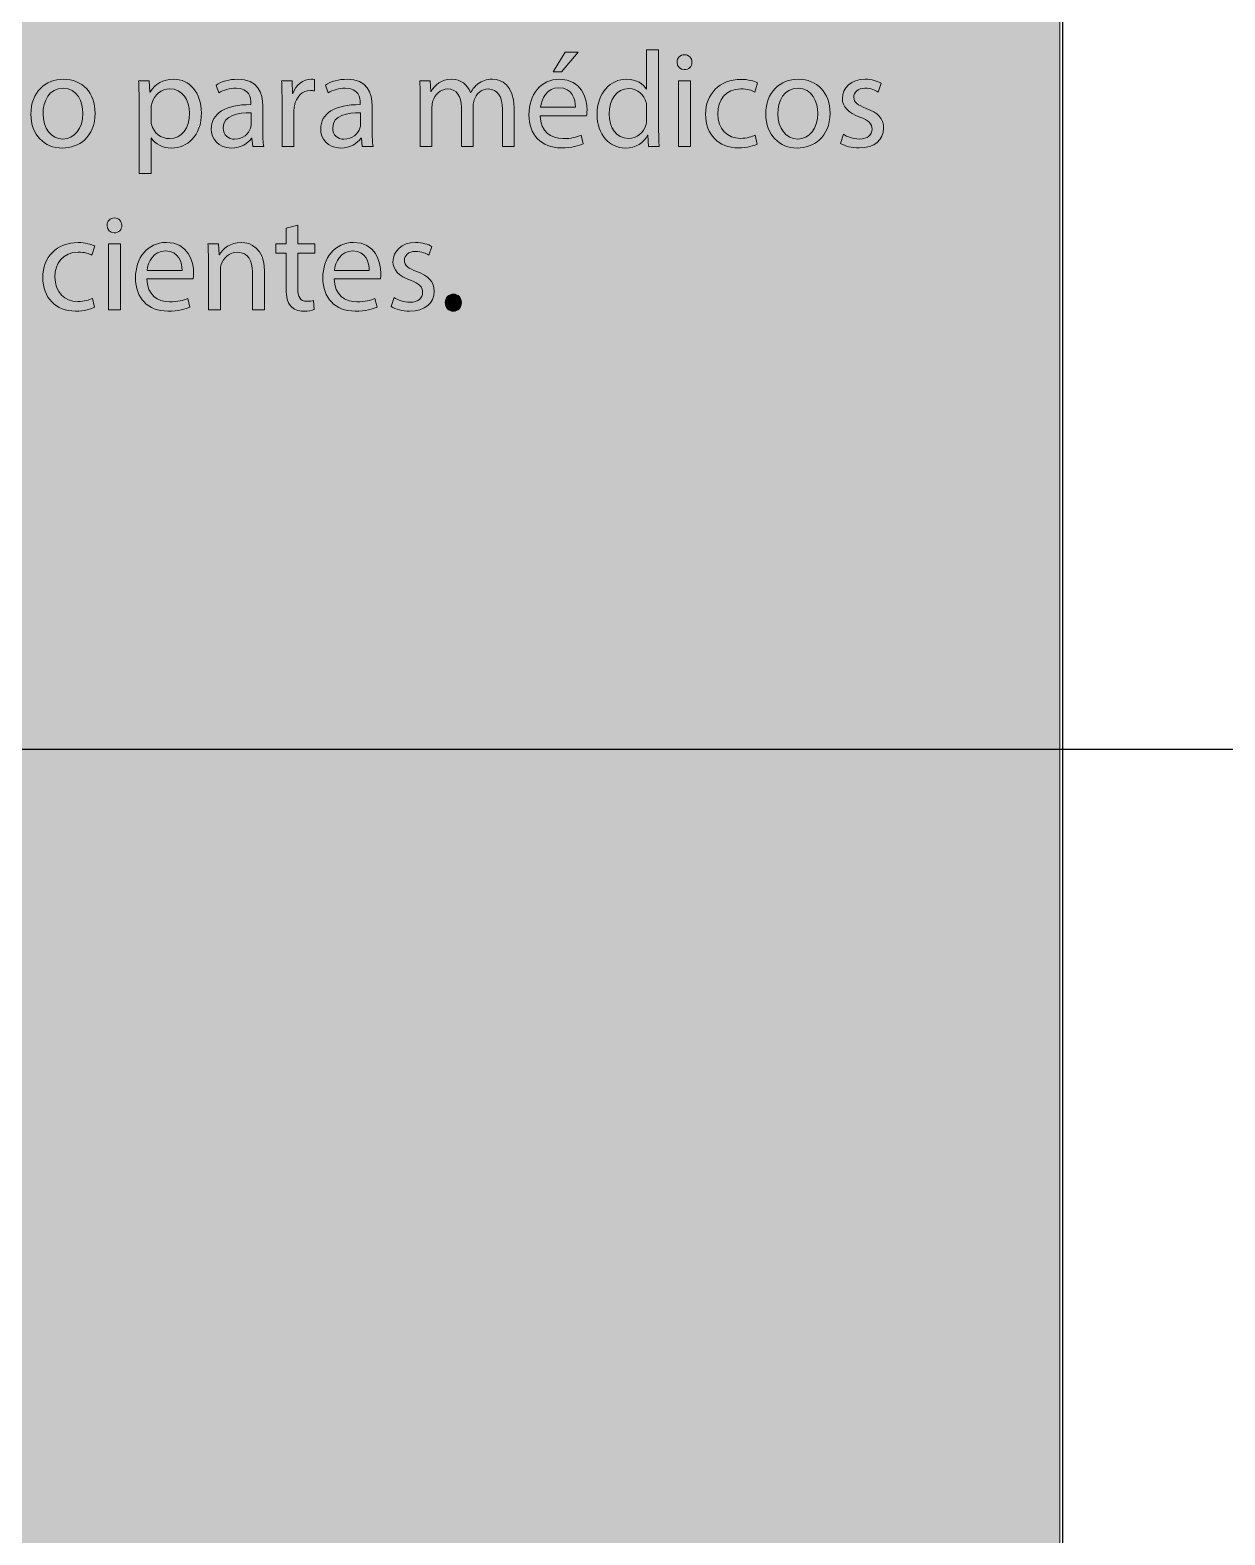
# Model space of a CAD drawing. Header units: inches. Extents: x -507 to 1392, y -754 to 68.
# Drawn here: x 490.2 to 595.6, y -333.9 to -201.2 of the extents above; entities that cross this region are included whole.
import ezdxf

# ---------------------------------------------------------------- set-up
doc = ezdxf.new("R2010")
doc.units = ezdxf.units.IN
doc.header["$MEASUREMENT"] = 0
doc.layers.add('back', color=7, linetype='Continuous')
doc.layers.add('Front', color=7, linetype='Continuous')
picture_1 = doc.add_image_def('image1.png', size_in_pixel=(3301, 2181))
picture_2 = doc.add_image_def('image69.png', size_in_pixel=(1129, 842))

# ---------------------------------------------------------------- blocks, each defined once
blk = doc.blocks.new('block 3')
at = {"layer": 'Front', "true_color": 0x326699}
h = blk.add_hatch(color=165, dxfattribs=at)
h.dxf.hatch_style = 2
h.paths.add_polyline_path([(-211, -462.1), (-211, 61.25), (581, 61.25), (581, -462.1)])
at = {"layer": 'Front', "lineweight": 0}
blk.add_lwpolyline([(-211, -462.1), (-211, 61.25), (581, 61.25), (581, -462.1), (-211, -462.1)], dxfattribs=at)
at = {"layer": 'Front'}
image = blk.add_image(picture_1, insert=(-211, -462.19), size_in_units=(792.24, 523.44), dxfattribs=at)
blk = doc.blocks.new('block 47')
at = {"layer": 'Front', "true_color": 0x231f20}
h = blk.add_hatch(color=250, dxfattribs=at)
h.dxf.hatch_style = 2
edge = h.paths.add_edge_path()
edge.add_spline(control_points=[(545.61, -202.93), (545.61, -202.93), (545.61, -209.95), (545.61, -209.95), (545.61, -210.46), (545.62, -211.05), (545.66, -211.45), (545.66, -211.45), (544.71, -211.45), (544.71, -211.45), (544.71, -211.45), (544.66, -210.44), (544.66, -210.44), (544.66, -210.44), (544.64, -210.44), (544.64, -210.44), (544.31, -211.09), (543.61, -211.58), (542.66, -211.58), (541.26, -211.58), (540.18, -210.39), (540.18, -208.63), (540.16, -206.7), (541.36, -205.51), (542.78, -205.51), (543.67, -205.51), (544.27, -205.93), (544.53, -206.4), (544.53, -206.4), (544.55, -206.4), (544.55, -206.4), (544.55, -206.4), (544.55, -202.93), (544.55, -202.93), (544.55, -202.93), (545.61, -202.93), (545.61, -202.93)], knot_values=[0, 0, 0, 0, 1, 1, 1, 2, 2, 2, 3, 3, 3, 4, 4, 4, 5, 5, 5, 6, 6, 6, 7, 7, 7, 8, 8, 8, 9, 9, 9, 10, 10, 10, 11, 11, 11, 12, 12, 12, 12], degree=3, periodic=1)
edge = h.paths.add_edge_path()
edge.add_spline(control_points=[(544.55, -208), (544.55, -207.87), (544.54, -207.69), (544.51, -207.56), (544.35, -206.89), (543.77, -206.34), (542.98, -206.34), (541.89, -206.34), (541.24, -207.3), (541.24, -208.58), (541.24, -209.75), (541.82, -210.73), (542.96, -210.73), (543.67, -210.73), (544.31, -210.26), (544.51, -209.47), (544.54, -209.32), (544.55, -209.18), (544.55, -209.01), (544.55, -209.01), (544.55, -208), (544.55, -208)], knot_values=[0, 0, 0, 0, 1, 1, 1, 2, 2, 2, 3, 3, 3, 4, 4, 4, 5, 5, 5, 6, 6, 6, 7, 7, 7, 7], degree=3, periodic=1)
h = blk.add_hatch(color=250, dxfattribs=at)
h.dxf.hatch_style = 2
edge = h.paths.add_edge_path()
edge.add_spline(control_points=[(535.17, -208.73), (535.2, -210.16), (536.11, -210.75), (537.16, -210.75), (537.92, -210.75), (538.37, -210.62), (538.77, -210.45), (538.77, -210.45), (538.95, -211.21), (538.95, -211.21), (538.58, -211.37), (537.94, -211.57), (537.02, -211.57), (535.23, -211.57), (534.16, -210.39), (534.16, -208.64), (534.16, -206.89), (535.2, -205.51), (536.89, -205.51), (538.78, -205.51), (539.29, -207.18), (539.29, -208.24), (539.29, -208.46), (539.26, -208.63), (539.25, -208.73), (539.25, -208.73), (535.17, -208.73), (535.17, -208.73)], knot_values=[0, 0, 0, 0, 1, 1, 1, 2, 2, 2, 3, 3, 3, 4, 4, 4, 5, 5, 5, 6, 6, 6, 7, 7, 7, 8, 8, 8, 9, 9, 9, 9], degree=3, periodic=1)
edge = h.paths.add_edge_path()
edge.add_spline(control_points=[(538.27, -207.98), (538.28, -207.31), (537.99, -206.26), (536.8, -206.26), (535.74, -206.26), (535.27, -207.25), (535.18, -207.98), (535.18, -207.98), (538.27, -207.98), (538.27, -207.98)], knot_values=[0, 0, 0, 0, 1, 1, 1, 2, 2, 2, 3, 3, 3, 3], degree=3, periodic=1)
h.paths.add_polyline_path([(538.52, -203.13), (537.05, -204.85), (536.3, -204.85), (537.35, -203.13)])
h = blk.add_hatch(color=250, dxfattribs=at)
h.dxf.hatch_style = 2
edge = h.paths.add_edge_path()
edge.add_spline(control_points=[(548.54, -204.01), (548.55, -204.37), (548.29, -204.66), (547.87, -204.66), (547.5, -204.66), (547.23, -204.37), (547.23, -204.01), (547.23, -203.64), (547.51, -203.35), (547.89, -203.35), (548.29, -203.35), (548.54, -203.64), (548.54, -204.01)], knot_values=[0, 0, 0, 0, 1, 1, 1, 2, 2, 2, 3, 3, 3, 4, 4, 4, 4], degree=3, periodic=1)
h.paths.add_polyline_path([(547.36, -211.45), (547.36, -205.64), (548.42, -205.64), (548.42, -211.45)])
h = blk.add_hatch(color=250, dxfattribs=at)
h.dxf.hatch_style = 2
edge = h.paths.add_edge_path()
edge.add_spline(control_points=[(495.89, -208.5), (495.89, -210.64), (494.41, -211.58), (493, -211.58), (491.43, -211.58), (490.22, -210.43), (490.22, -208.59), (490.22, -206.65), (491.49, -205.51), (493.1, -205.51), (494.77, -205.51), (495.89, -206.72), (495.89, -208.5)], knot_values=[0, 0, 0, 0, 1, 1, 1, 2, 2, 2, 3, 3, 3, 4, 4, 4, 4], degree=3, periodic=1)
edge = h.paths.add_edge_path()
edge.add_spline(control_points=[(491.29, -208.55), (491.29, -209.83), (492.02, -210.79), (493.05, -210.79), (494.06, -210.79), (494.81, -209.84), (494.81, -208.53), (494.81, -207.55), (494.32, -206.3), (493.07, -206.3), (491.83, -206.3), (491.29, -207.45), (491.29, -208.55)], knot_values=[0, 0, 0, 0, 1, 1, 1, 2, 2, 2, 3, 3, 3, 4, 4, 4, 4], degree=3, periodic=1)
h = blk.add_hatch(color=250, dxfattribs=at)
h.dxf.hatch_style = 2
edge = h.paths.add_edge_path()
edge.add_spline(control_points=[(499.77, -207.54), (499.77, -206.79), (499.75, -206.19), (499.72, -205.64), (499.72, -205.64), (500.67, -205.64), (500.67, -205.64), (500.67, -205.64), (500.72, -206.64), (500.72, -206.64), (500.72, -206.64), (500.74, -206.64), (500.74, -206.64), (501.18, -205.93), (501.86, -205.51), (502.81, -205.51), (504.21, -205.51), (505.27, -206.7), (505.27, -208.46), (505.27, -210.55), (503.99, -211.58), (502.63, -211.58), (501.86, -211.58), (501.19, -211.24), (500.84, -210.67), (500.84, -210.67), (500.82, -210.67), (500.82, -210.67), (500.82, -210.67), (500.82, -213.82), (500.82, -213.82), (500.82, -213.82), (499.77, -213.82), (499.77, -213.82), (499.77, -213.82), (499.77, -207.54), (499.77, -207.54)], knot_values=[0, 0, 0, 0, 1, 1, 1, 2, 2, 2, 3, 3, 3, 4, 4, 4, 5, 5, 5, 6, 6, 6, 7, 7, 7, 8, 8, 8, 9, 9, 9, 10, 10, 10, 11, 11, 11, 12, 12, 12, 12], degree=3, periodic=1)
edge = h.paths.add_edge_path()
edge.add_spline(control_points=[(500.82, -209.08), (500.82, -209.24), (500.84, -209.38), (500.86, -209.51), (501.06, -210.25), (501.69, -210.75), (502.45, -210.75), (503.56, -210.75), (504.21, -209.84), (504.21, -208.51), (504.21, -207.34), (503.6, -206.35), (502.48, -206.35), (501.76, -206.35), (501.09, -206.86), (500.89, -207.66), (500.85, -207.79), (500.82, -207.94), (500.82, -208.09), (500.82, -208.09), (500.82, -209.08), (500.82, -209.08)], knot_values=[0, 0, 0, 0, 1, 1, 1, 2, 2, 2, 3, 3, 3, 4, 4, 4, 5, 5, 5, 6, 6, 6, 7, 7, 7, 7], degree=3, periodic=1)
h = blk.add_hatch(color=250, dxfattribs=at)
h.dxf.hatch_style = 2
edge = h.paths.add_edge_path()
edge.add_spline(control_points=[(509.81, -211.45), (509.81, -211.45), (509.73, -210.71), (509.73, -210.71), (509.73, -210.71), (509.69, -210.71), (509.69, -210.71), (509.37, -211.17), (508.75, -211.58), (507.92, -211.58), (506.74, -211.58), (506.14, -210.75), (506.14, -209.91), (506.14, -208.51), (507.39, -207.74), (509.63, -207.75), (509.63, -207.75), (509.63, -207.63), (509.63, -207.63), (509.63, -207.15), (509.5, -206.29), (508.32, -206.29), (507.78, -206.29), (507.21, -206.46), (506.8, -206.72), (506.8, -206.72), (506.56, -206.02), (506.56, -206.02), (507.04, -205.71), (507.74, -205.51), (508.47, -205.51), (510.25, -205.51), (510.68, -206.72), (510.68, -207.88), (510.68, -207.88), (510.68, -210.05), (510.68, -210.05), (510.68, -210.56), (510.7, -211.05), (510.77, -211.45), (510.77, -211.45), (509.81, -211.45), (509.81, -211.45)], knot_values=[0, 0, 0, 0, 1, 1, 1, 2, 2, 2, 3, 3, 3, 4, 4, 4, 5, 5, 5, 6, 6, 6, 7, 7, 7, 8, 8, 8, 9, 9, 9, 10, 10, 10, 11, 11, 11, 12, 12, 12, 13, 13, 13, 14, 14, 14, 14], degree=3, periodic=1)
edge = h.paths.add_edge_path()
edge.add_spline(control_points=[(509.66, -208.48), (508.51, -208.46), (507.2, -208.66), (507.2, -209.79), (507.2, -210.47), (507.66, -210.8), (508.2, -210.8), (508.95, -210.8), (509.43, -210.32), (509.6, -209.83), (509.63, -209.72), (509.66, -209.6), (509.66, -209.49), (509.66, -209.49), (509.66, -208.48), (509.66, -208.48)], knot_values=[0, 0, 0, 0, 1, 1, 1, 2, 2, 2, 3, 3, 3, 4, 4, 4, 5, 5, 5, 5], degree=3, periodic=1)
h = blk.add_hatch(color=250, dxfattribs=at)
h.dxf.hatch_style = 2
edge = h.paths.add_edge_path()
edge.add_spline(control_points=[(512.38, -207.45), (512.38, -206.77), (512.37, -206.18), (512.34, -205.64), (512.34, -205.64), (513.26, -205.64), (513.26, -205.64), (513.26, -205.64), (513.3, -206.78), (513.3, -206.78), (513.3, -206.78), (513.34, -206.78), (513.34, -206.78), (513.61, -206), (514.24, -205.51), (514.95, -205.51), (515.07, -205.51), (515.15, -205.52), (515.25, -205.54), (515.25, -205.54), (515.25, -206.54), (515.25, -206.54), (515.14, -206.52), (515.03, -206.5), (514.89, -206.5), (514.15, -206.5), (513.62, -207.07), (513.48, -207.86), (513.45, -208), (513.43, -208.17), (513.43, -208.35), (513.43, -208.35), (513.43, -211.45), (513.43, -211.45), (513.43, -211.45), (512.38, -211.45), (512.38, -211.45), (512.38, -211.45), (512.38, -207.45), (512.38, -207.45)], knot_values=[0, 0, 0, 0, 1, 1, 1, 2, 2, 2, 3, 3, 3, 4, 4, 4, 5, 5, 5, 6, 6, 6, 7, 7, 7, 8, 8, 8, 9, 9, 9, 10, 10, 10, 11, 11, 11, 12, 12, 12, 13, 13, 13, 13], degree=3, periodic=1)
h = blk.add_hatch(color=250, dxfattribs=at)
h.dxf.hatch_style = 2
edge = h.paths.add_edge_path()
edge.add_spline(control_points=[(519.46, -211.45), (519.46, -211.45), (519.38, -210.71), (519.38, -210.71), (519.38, -210.71), (519.34, -210.71), (519.34, -210.71), (519.02, -211.17), (518.4, -211.58), (517.57, -211.58), (516.39, -211.58), (515.79, -210.75), (515.79, -209.91), (515.79, -208.51), (517.04, -207.74), (519.28, -207.75), (519.28, -207.75), (519.28, -207.63), (519.28, -207.63), (519.28, -207.15), (519.15, -206.29), (517.96, -206.29), (517.42, -206.29), (516.86, -206.46), (516.45, -206.72), (516.45, -206.72), (516.21, -206.02), (516.21, -206.02), (516.69, -205.71), (517.39, -205.51), (518.12, -205.51), (519.89, -205.51), (520.33, -206.72), (520.33, -207.88), (520.33, -207.88), (520.33, -210.05), (520.33, -210.05), (520.33, -210.56), (520.35, -211.05), (520.42, -211.45), (520.42, -211.45), (519.46, -211.45), (519.46, -211.45)], knot_values=[0, 0, 0, 0, 1, 1, 1, 2, 2, 2, 3, 3, 3, 4, 4, 4, 5, 5, 5, 6, 6, 6, 7, 7, 7, 8, 8, 8, 9, 9, 9, 10, 10, 10, 11, 11, 11, 12, 12, 12, 13, 13, 13, 14, 14, 14, 14], degree=3, periodic=1)
edge = h.paths.add_edge_path()
edge.add_spline(control_points=[(519.31, -208.48), (518.16, -208.46), (516.85, -208.66), (516.85, -209.79), (516.85, -210.47), (517.3, -210.8), (517.84, -210.8), (518.6, -210.8), (519.08, -210.32), (519.25, -209.83), (519.28, -209.72), (519.31, -209.6), (519.31, -209.49), (519.31, -209.49), (519.31, -208.48), (519.31, -208.48)], knot_values=[0, 0, 0, 0, 1, 1, 1, 2, 2, 2, 3, 3, 3, 4, 4, 4, 5, 5, 5, 5], degree=3, periodic=1)
h = blk.add_hatch(color=250, dxfattribs=at)
h.dxf.hatch_style = 2
edge = h.paths.add_edge_path()
edge.add_spline(control_points=[(524.58, -207.21), (524.58, -206.61), (524.56, -206.12), (524.53, -205.64), (524.53, -205.64), (525.45, -205.64), (525.45, -205.64), (525.45, -205.64), (525.5, -206.58), (525.5, -206.58), (525.5, -206.58), (525.54, -206.58), (525.54, -206.58), (525.86, -206.02), (526.4, -205.51), (527.36, -205.51), (528.15, -205.51), (528.75, -205.99), (529, -206.67), (529, -206.67), (529.03, -206.67), (529.03, -206.67), (529.21, -206.35), (529.43, -206.1), (529.67, -205.92), (530.02, -205.65), (530.4, -205.51), (530.96, -205.51), (531.72, -205.51), (532.86, -206.01), (532.86, -208.03), (532.86, -208.03), (532.86, -211.45), (532.86, -211.45), (532.86, -211.45), (531.83, -211.45), (531.83, -211.45), (531.83, -211.45), (531.83, -208.16), (531.83, -208.16), (531.83, -207.04), (531.42, -206.37), (530.57, -206.37), (529.97, -206.37), (529.5, -206.82), (529.33, -207.33), (529.28, -207.48), (529.24, -207.67), (529.24, -207.86), (529.24, -207.86), (529.24, -211.45), (529.24, -211.45), (529.24, -211.45), (528.21, -211.45), (528.21, -211.45), (528.21, -211.45), (528.21, -207.97), (528.21, -207.97), (528.21, -207.04), (527.8, -206.37), (527, -206.37), (526.34, -206.37), (525.86, -206.9), (525.69, -207.43), (525.63, -207.58), (525.61, -207.76), (525.61, -207.94), (525.61, -207.94), (525.61, -211.45), (525.61, -211.45), (525.61, -211.45), (524.58, -211.45), (524.58, -211.45), (524.58, -211.45), (524.58, -207.21), (524.58, -207.21)], knot_values=[0, 0, 0, 0, 1, 1, 1, 2, 2, 2, 3, 3, 3, 4, 4, 4, 5, 5, 5, 6, 6, 6, 7, 7, 7, 8, 8, 8, 9, 9, 9, 10, 10, 10, 11, 11, 11, 12, 12, 12, 13, 13, 13, 14, 14, 14, 15, 15, 15, 16, 16, 16, 17, 17, 17, 18, 18, 18, 19, 19, 19, 20, 20, 20, 21, 21, 21, 22, 22, 22, 23, 23, 23, 24, 24, 24, 25, 25, 25, 25], degree=3, periodic=1)
h = blk.add_hatch(color=250, dxfattribs=at)
h.dxf.hatch_style = 2
edge = h.paths.add_edge_path()
edge.add_spline(control_points=[(554.31, -211.23), (554.03, -211.37), (553.42, -211.57), (552.64, -211.57), (550.89, -211.57), (549.75, -210.38), (549.75, -208.6), (549.75, -206.82), (550.98, -205.52), (552.87, -205.52), (553.49, -205.52), (554.05, -205.68), (554.33, -205.82), (554.33, -205.82), (554.09, -206.64), (554.09, -206.64), (553.84, -206.49), (553.45, -206.36), (552.87, -206.36), (551.54, -206.36), (550.82, -207.34), (550.82, -208.55), (550.82, -209.9), (551.68, -210.73), (552.83, -210.73), (553.43, -210.73), (553.83, -210.57), (554.13, -210.44), (554.13, -210.44), (554.31, -211.23), (554.31, -211.23)], knot_values=[0, 0, 0, 0, 1, 1, 1, 2, 2, 2, 3, 3, 3, 4, 4, 4, 5, 5, 5, 6, 6, 6, 7, 7, 7, 8, 8, 8, 9, 9, 9, 10, 10, 10, 10], degree=3, periodic=1)
h = blk.add_hatch(color=250, dxfattribs=at)
h.dxf.hatch_style = 2
edge = h.paths.add_edge_path()
edge.add_spline(control_points=[(560.73, -208.5), (560.73, -210.64), (559.24, -211.58), (557.84, -211.58), (556.27, -211.58), (555.06, -210.43), (555.06, -208.59), (555.06, -206.65), (556.33, -205.51), (557.93, -205.51), (559.6, -205.51), (560.73, -206.72), (560.73, -208.5)], knot_values=[0, 0, 0, 0, 1, 1, 1, 2, 2, 2, 3, 3, 3, 4, 4, 4, 4], degree=3, periodic=1)
edge = h.paths.add_edge_path()
edge.add_spline(control_points=[(556.12, -208.55), (556.12, -209.83), (556.85, -210.79), (557.89, -210.79), (558.89, -210.79), (559.65, -209.84), (559.65, -208.53), (559.65, -207.55), (559.16, -206.3), (557.91, -206.3), (556.66, -206.3), (556.12, -207.45), (556.12, -208.55)], knot_values=[0, 0, 0, 0, 1, 1, 1, 2, 2, 2, 3, 3, 3, 4, 4, 4, 4], degree=3, periodic=1)
h = blk.add_hatch(color=250, dxfattribs=at)
h.dxf.hatch_style = 2
edge = h.paths.add_edge_path()
edge.add_spline(control_points=[(561.92, -210.37), (562.23, -210.57), (562.78, -210.79), (563.31, -210.79), (564.08, -210.79), (564.44, -210.4), (564.44, -209.92), (564.44, -209.42), (564.14, -209.14), (563.36, -208.85), (562.32, -208.48), (561.82, -207.91), (561.82, -207.21), (561.82, -206.28), (562.58, -205.51), (563.83, -205.51), (564.41, -205.51), (564.93, -205.68), (565.25, -205.87), (565.25, -205.87), (564.99, -206.64), (564.99, -206.64), (564.76, -206.49), (564.34, -206.3), (563.8, -206.3), (563.18, -206.3), (562.83, -206.66), (562.83, -207.09), (562.83, -207.57), (563.18, -207.79), (563.93, -208.08), (564.94, -208.46), (565.46, -208.96), (565.46, -209.83), (565.46, -210.85), (564.67, -211.57), (563.29, -211.57), (562.65, -211.57), (562.06, -211.41), (561.66, -211.17), (561.66, -211.17), (561.92, -210.37), (561.92, -210.37)], knot_values=[0, 0, 0, 0, 1, 1, 1, 2, 2, 2, 3, 3, 3, 4, 4, 4, 5, 5, 5, 6, 6, 6, 7, 7, 7, 8, 8, 8, 9, 9, 9, 10, 10, 10, 11, 11, 11, 12, 12, 12, 13, 13, 13, 14, 14, 14, 14], degree=3, periodic=1)
h = blk.add_hatch(color=250, dxfattribs=at)
h.dxf.hatch_style = 2
edge = h.paths.add_edge_path()
edge.add_spline(control_points=[(498.24, -218.41), (498.25, -218.77), (497.99, -219.06), (497.57, -219.06), (497.2, -219.06), (496.94, -218.77), (496.94, -218.41), (496.94, -218.04), (497.21, -217.75), (497.59, -217.75), (497.99, -217.75), (498.24, -218.04), (498.24, -218.41)], knot_values=[0, 0, 0, 0, 1, 1, 1, 2, 2, 2, 3, 3, 3, 4, 4, 4, 4], degree=3, periodic=1)
h.paths.add_polyline_path([(497.07, -225.85), (497.07, -220.04), (498.12, -220.04), (498.12, -225.85)])
h = blk.add_hatch(color=250, dxfattribs=at)
h.dxf.hatch_style = 2
edge = h.paths.add_edge_path()
edge.add_spline(control_points=[(513.77, -218.37), (513.77, -218.37), (513.77, -220.04), (513.77, -220.04), (513.77, -220.04), (515.28, -220.04), (515.28, -220.04), (515.28, -220.04), (515.28, -220.84), (515.28, -220.84), (515.28, -220.84), (513.77, -220.84), (513.77, -220.84), (513.77, -220.84), (513.77, -223.97), (513.77, -223.97), (513.77, -224.69), (513.97, -225.1), (514.56, -225.1), (514.84, -225.1), (515.04, -225.07), (515.17, -225.03), (515.17, -225.03), (515.22, -225.82), (515.22, -225.82), (515.02, -225.91), (514.69, -225.97), (514.29, -225.97), (513.79, -225.97), (513.4, -225.81), (513.15, -225.52), (512.85, -225.21), (512.74, -224.69), (512.74, -224.01), (512.74, -224.01), (512.74, -220.84), (512.74, -220.84), (512.74, -220.84), (511.84, -220.84), (511.84, -220.84), (511.84, -220.84), (511.84, -220.04), (511.84, -220.04), (511.84, -220.04), (512.74, -220.04), (512.74, -220.04), (512.74, -220.04), (512.74, -218.65), (512.74, -218.65), (512.74, -218.65), (513.77, -218.37), (513.77, -218.37)], knot_values=[0, 0, 0, 0, 1, 1, 1, 2, 2, 2, 3, 3, 3, 4, 4, 4, 5, 5, 5, 6, 6, 6, 7, 7, 7, 8, 8, 8, 9, 9, 9, 10, 10, 10, 11, 11, 11, 12, 12, 12, 13, 13, 13, 14, 14, 14, 15, 15, 15, 16, 16, 16, 17, 17, 17, 17], degree=3, periodic=1)
h = blk.add_hatch(color=250, dxfattribs=at)
h.dxf.hatch_style = 2
edge = h.paths.add_edge_path()
edge.add_spline(control_points=[(495.83, -225.63), (495.55, -225.77), (494.94, -225.97), (494.16, -225.97), (492.41, -225.97), (491.27, -224.78), (491.27, -223), (491.27, -221.22), (492.49, -219.92), (494.39, -219.92), (495.01, -219.92), (495.56, -220.08), (495.85, -220.22), (495.85, -220.22), (495.61, -221.04), (495.61, -221.04), (495.36, -220.89), (494.97, -220.76), (494.39, -220.76), (493.06, -220.76), (492.34, -221.74), (492.34, -222.95), (492.34, -224.3), (493.2, -225.13), (494.35, -225.13), (494.95, -225.13), (495.35, -224.97), (495.65, -224.84), (495.65, -224.84), (495.83, -225.63), (495.83, -225.63)], knot_values=[0, 0, 0, 0, 1, 1, 1, 2, 2, 2, 3, 3, 3, 4, 4, 4, 5, 5, 5, 6, 6, 6, 7, 7, 7, 8, 8, 8, 9, 9, 9, 10, 10, 10, 10], degree=3, periodic=1)
h = blk.add_hatch(color=250, dxfattribs=at)
h.dxf.hatch_style = 2
edge = h.paths.add_edge_path()
edge.add_spline(control_points=[(500.46, -223.13), (500.49, -224.56), (501.4, -225.15), (502.45, -225.15), (503.21, -225.15), (503.66, -225.02), (504.06, -224.85), (504.06, -224.85), (504.24, -225.61), (504.24, -225.61), (503.87, -225.77), (503.23, -225.97), (502.31, -225.97), (500.52, -225.97), (499.45, -224.79), (499.45, -223.04), (499.45, -221.29), (500.49, -219.91), (502.18, -219.91), (504.07, -219.91), (504.58, -221.58), (504.58, -222.64), (504.58, -222.86), (504.55, -223.03), (504.54, -223.13), (504.54, -223.13), (500.46, -223.13), (500.46, -223.13)], knot_values=[0, 0, 0, 0, 1, 1, 1, 2, 2, 2, 3, 3, 3, 4, 4, 4, 5, 5, 5, 6, 6, 6, 7, 7, 7, 8, 8, 8, 9, 9, 9, 9], degree=3, periodic=1)
edge = h.paths.add_edge_path()
edge.add_spline(control_points=[(503.56, -222.38), (503.57, -221.71), (503.28, -220.66), (502.09, -220.66), (501.03, -220.66), (500.56, -221.65), (500.47, -222.38), (500.47, -222.38), (503.56, -222.38), (503.56, -222.38)], knot_values=[0, 0, 0, 0, 1, 1, 1, 2, 2, 2, 3, 3, 3, 3], degree=3, periodic=1)
h = blk.add_hatch(color=250, dxfattribs=at)
h.dxf.hatch_style = 2
edge = h.paths.add_edge_path()
edge.add_spline(control_points=[(505.89, -221.61), (505.89, -221.01), (505.87, -220.52), (505.84, -220.04), (505.84, -220.04), (506.77, -220.04), (506.77, -220.04), (506.77, -220.04), (506.83, -221), (506.83, -221), (506.83, -221), (506.86, -221), (506.86, -221), (507.15, -220.45), (507.82, -219.91), (508.78, -219.91), (509.58, -219.91), (510.83, -220.39), (510.83, -222.38), (510.83, -222.38), (510.83, -225.85), (510.83, -225.85), (510.83, -225.85), (509.77, -225.85), (509.77, -225.85), (509.77, -225.85), (509.77, -222.5), (509.77, -222.5), (509.77, -221.56), (509.42, -220.78), (508.43, -220.78), (507.73, -220.78), (507.19, -221.28), (507.01, -221.86), (506.97, -222), (506.94, -222.18), (506.94, -222.35), (506.94, -222.35), (506.94, -225.85), (506.94, -225.85), (506.94, -225.85), (505.89, -225.85), (505.89, -225.85), (505.89, -225.85), (505.89, -221.61), (505.89, -221.61)], knot_values=[0, 0, 0, 0, 1, 1, 1, 2, 2, 2, 3, 3, 3, 4, 4, 4, 5, 5, 5, 6, 6, 6, 7, 7, 7, 8, 8, 8, 9, 9, 9, 10, 10, 10, 11, 11, 11, 12, 12, 12, 13, 13, 13, 14, 14, 14, 15, 15, 15, 15], degree=3, periodic=1)
h = blk.add_hatch(color=250, dxfattribs=at)
h.dxf.hatch_style = 2
edge = h.paths.add_edge_path()
edge.add_spline(control_points=[(516.99, -223.13), (517.01, -224.56), (517.92, -225.15), (518.98, -225.15), (519.73, -225.15), (520.19, -225.02), (520.58, -224.85), (520.58, -224.85), (520.76, -225.61), (520.76, -225.61), (520.39, -225.77), (519.76, -225.97), (518.83, -225.97), (517.05, -225.97), (515.98, -224.79), (515.98, -223.04), (515.98, -221.29), (517.01, -219.91), (518.7, -219.91), (520.6, -219.91), (521.1, -221.58), (521.1, -222.64), (521.1, -222.86), (521.08, -223.03), (521.06, -223.13), (521.06, -223.13), (516.99, -223.13), (516.99, -223.13)], knot_values=[0, 0, 0, 0, 1, 1, 1, 2, 2, 2, 3, 3, 3, 4, 4, 4, 5, 5, 5, 6, 6, 6, 7, 7, 7, 8, 8, 8, 9, 9, 9, 9], degree=3, periodic=1)
edge = h.paths.add_edge_path()
edge.add_spline(control_points=[(520.08, -222.38), (520.09, -221.71), (519.8, -220.66), (518.62, -220.66), (517.55, -220.66), (517.08, -221.65), (517, -222.38), (517, -222.38), (520.08, -222.38), (520.08, -222.38)], knot_values=[0, 0, 0, 0, 1, 1, 1, 2, 2, 2, 3, 3, 3, 3], degree=3, periodic=1)
h = blk.add_hatch(color=250, dxfattribs=at)
h.dxf.hatch_style = 2
edge = h.paths.add_edge_path()
edge.add_spline(control_points=[(522.27, -224.77), (522.58, -224.97), (523.13, -225.19), (523.66, -225.19), (524.43, -225.19), (524.78, -224.8), (524.78, -224.32), (524.78, -223.82), (524.48, -223.54), (523.71, -223.25), (522.66, -222.88), (522.17, -222.31), (522.17, -221.61), (522.17, -220.68), (522.93, -219.91), (524.17, -219.91), (524.76, -219.91), (525.28, -220.08), (525.6, -220.27), (525.6, -220.27), (525.34, -221.04), (525.34, -221.04), (525.11, -220.89), (524.69, -220.7), (524.15, -220.7), (523.53, -220.7), (523.18, -221.06), (523.18, -221.49), (523.18, -221.97), (523.53, -222.19), (524.28, -222.48), (525.29, -222.86), (525.8, -223.36), (525.8, -224.23), (525.8, -225.25), (525.01, -225.97), (523.63, -225.97), (523, -225.97), (522.41, -225.81), (522, -225.57), (522, -225.57), (522.27, -224.77), (522.27, -224.77)], knot_values=[0, 0, 0, 0, 1, 1, 1, 2, 2, 2, 3, 3, 3, 4, 4, 4, 5, 5, 5, 6, 6, 6, 7, 7, 7, 8, 8, 8, 9, 9, 9, 10, 10, 10, 11, 11, 11, 12, 12, 12, 13, 13, 13, 14, 14, 14, 14], degree=3, periodic=1)
h = blk.add_hatch(color=250, dxfattribs=at)
h.dxf.hatch_style = 2
edge = h.paths.add_edge_path()
edge.add_spline(control_points=[(526.78, -225.22), (526.78, -224.78), (527.08, -224.47), (527.5, -224.47), (527.92, -224.47), (528.21, -224.78), (528.21, -225.22), (528.21, -225.65), (527.93, -225.98), (527.49, -225.98), (527.07, -225.98), (526.78, -225.65), (526.78, -225.22)], knot_values=[0, 0, 0, 0, 1, 1, 1, 2, 2, 2, 3, 3, 3, 4, 4, 4, 4], degree=3, periodic=1)
at = {"layer": 'Front', "lineweight": 0}
for points in [[(538.52, -203.13), (537.05, -204.85), (536.3, -204.85), (537.35, -203.13), (538.52, -203.13)], [(547.36, -211.45), (547.36, -205.64), (548.42, -205.64), (548.42, -211.45), (547.36, -211.45)], [(497.07, -225.85), (497.07, -220.04), (498.12, -220.04), (498.12, -225.85), (497.07, -225.85)]]:
    blk.add_lwpolyline(points, dxfattribs=at)
for points, knots in [([(545.61, -202.93), (545.61, -202.93), (545.61, -209.95), (545.61, -209.95), (545.61, -210.46), (545.62, -211.05), (545.66, -211.45), (545.66, -211.45), (544.71, -211.45), (544.71, -211.45), (544.71, -211.45), (544.66, -210.44), (544.66, -210.44), (544.66, -210.44), (544.64, -210.44), (544.64, -210.44), (544.31, -211.09), (543.61, -211.58), (542.66, -211.58), (541.26, -211.58), (540.18, -210.39), (540.18, -208.63), (540.16, -206.7), (541.36, -205.51), (542.78, -205.51), (543.67, -205.51), (544.27, -205.93), (544.53, -206.4), (544.53, -206.4), (544.55, -206.4), (544.55, -206.4), (544.55, -206.4), (544.55, -202.93), (544.55, -202.93), (544.55, -202.93), (545.61, -202.93), (545.61, -202.93)], [0, 0, 0, 0, 1, 1, 1, 2, 2, 2, 3, 3, 3, 4, 4, 4, 5, 5, 5, 6, 6, 6, 7, 7, 7, 8, 8, 8, 9, 9, 9, 10, 10, 10, 11, 11, 11, 12, 12, 12, 12]), ([(548.54, -204.01), (548.55, -204.37), (548.29, -204.66), (547.87, -204.66), (547.5, -204.66), (547.23, -204.37), (547.23, -204.01), (547.23, -203.64), (547.51, -203.35), (547.89, -203.35), (548.29, -203.35), (548.54, -203.64), (548.54, -204.01)], [0, 0, 0, 0, 1, 1, 1, 2, 2, 2, 3, 3, 3, 4, 4, 4, 4]), ([(495.89, -208.5), (495.89, -210.64), (494.41, -211.58), (493, -211.58), (491.43, -211.58), (490.22, -210.43), (490.22, -208.59), (490.22, -206.65), (491.49, -205.51), (493.1, -205.51), (494.77, -205.51), (495.89, -206.72), (495.89, -208.5)], [0, 0, 0, 0, 1, 1, 1, 2, 2, 2, 3, 3, 3, 4, 4, 4, 4]), ([(499.77, -207.54), (499.77, -206.79), (499.75, -206.19), (499.72, -205.64), (499.72, -205.64), (500.67, -205.64), (500.67, -205.64), (500.67, -205.64), (500.72, -206.64), (500.72, -206.64), (500.72, -206.64), (500.74, -206.64), (500.74, -206.64), (501.18, -205.93), (501.86, -205.51), (502.81, -205.51), (504.21, -205.51), (505.27, -206.7), (505.27, -208.46), (505.27, -210.55), (503.99, -211.58), (502.63, -211.58), (501.86, -211.58), (501.19, -211.24), (500.84, -210.67), (500.84, -210.67), (500.82, -210.67), (500.82, -210.67), (500.82, -210.67), (500.82, -213.82), (500.82, -213.82), (500.82, -213.82), (499.77, -213.82), (499.77, -213.82), (499.77, -213.82), (499.77, -207.54), (499.77, -207.54)], [0, 0, 0, 0, 1, 1, 1, 2, 2, 2, 3, 3, 3, 4, 4, 4, 5, 5, 5, 6, 6, 6, 7, 7, 7, 8, 8, 8, 9, 9, 9, 10, 10, 10, 11, 11, 11, 12, 12, 12, 12]), ([(509.81, -211.45), (509.81, -211.45), (509.73, -210.71), (509.73, -210.71), (509.73, -210.71), (509.69, -210.71), (509.69, -210.71), (509.37, -211.17), (508.75, -211.58), (507.92, -211.58), (506.74, -211.58), (506.14, -210.75), (506.14, -209.91), (506.14, -208.51), (507.39, -207.74), (509.63, -207.75), (509.63, -207.75), (509.63, -207.63), (509.63, -207.63), (509.63, -207.15), (509.5, -206.29), (508.32, -206.29), (507.78, -206.29), (507.21, -206.46), (506.8, -206.72), (506.8, -206.72), (506.56, -206.02), (506.56, -206.02), (507.04, -205.71), (507.74, -205.51), (508.47, -205.51), (510.25, -205.51), (510.68, -206.72), (510.68, -207.88), (510.68, -207.88), (510.68, -210.05), (510.68, -210.05), (510.68, -210.56), (510.7, -211.05), (510.77, -211.45), (510.77, -211.45), (509.81, -211.45), (509.81, -211.45)], [0, 0, 0, 0, 1, 1, 1, 2, 2, 2, 3, 3, 3, 4, 4, 4, 5, 5, 5, 6, 6, 6, 7, 7, 7, 8, 8, 8, 9, 9, 9, 10, 10, 10, 11, 11, 11, 12, 12, 12, 13, 13, 13, 14, 14, 14, 14]), ([(512.38, -207.45), (512.38, -206.77), (512.37, -206.18), (512.34, -205.64), (512.34, -205.64), (513.26, -205.64), (513.26, -205.64), (513.26, -205.64), (513.3, -206.78), (513.3, -206.78), (513.3, -206.78), (513.34, -206.78), (513.34, -206.78), (513.61, -206), (514.24, -205.51), (514.95, -205.51), (515.07, -205.51), (515.15, -205.52), (515.25, -205.54), (515.25, -205.54), (515.25, -206.54), (515.25, -206.54), (515.14, -206.52), (515.03, -206.5), (514.89, -206.5), (514.15, -206.5), (513.62, -207.07), (513.48, -207.86), (513.45, -208), (513.43, -208.17), (513.43, -208.35), (513.43, -208.35), (513.43, -211.45), (513.43, -211.45), (513.43, -211.45), (512.38, -211.45), (512.38, -211.45), (512.38, -211.45), (512.38, -207.45), (512.38, -207.45)], [0, 0, 0, 0, 1, 1, 1, 2, 2, 2, 3, 3, 3, 4, 4, 4, 5, 5, 5, 6, 6, 6, 7, 7, 7, 8, 8, 8, 9, 9, 9, 10, 10, 10, 11, 11, 11, 12, 12, 12, 13, 13, 13, 13]), ([(519.46, -211.45), (519.46, -211.45), (519.38, -210.71), (519.38, -210.71), (519.38, -210.71), (519.34, -210.71), (519.34, -210.71), (519.02, -211.17), (518.4, -211.58), (517.57, -211.58), (516.39, -211.58), (515.79, -210.75), (515.79, -209.91), (515.79, -208.51), (517.04, -207.74), (519.28, -207.75), (519.28, -207.75), (519.28, -207.63), (519.28, -207.63), (519.28, -207.15), (519.15, -206.29), (517.96, -206.29), (517.42, -206.29), (516.86, -206.46), (516.45, -206.72), (516.45, -206.72), (516.21, -206.02), (516.21, -206.02), (516.69, -205.71), (517.39, -205.51), (518.12, -205.51), (519.89, -205.51), (520.33, -206.72), (520.33, -207.88), (520.33, -207.88), (520.33, -210.05), (520.33, -210.05), (520.33, -210.56), (520.35, -211.05), (520.42, -211.45), (520.42, -211.45), (519.46, -211.45), (519.46, -211.45)], [0, 0, 0, 0, 1, 1, 1, 2, 2, 2, 3, 3, 3, 4, 4, 4, 5, 5, 5, 6, 6, 6, 7, 7, 7, 8, 8, 8, 9, 9, 9, 10, 10, 10, 11, 11, 11, 12, 12, 12, 13, 13, 13, 14, 14, 14, 14]), ([(524.58, -207.21), (524.58, -206.61), (524.56, -206.12), (524.53, -205.64), (524.53, -205.64), (525.45, -205.64), (525.45, -205.64), (525.45, -205.64), (525.5, -206.58), (525.5, -206.58), (525.5, -206.58), (525.54, -206.58), (525.54, -206.58), (525.86, -206.02), (526.4, -205.51), (527.36, -205.51), (528.15, -205.51), (528.75, -205.99), (529, -206.67), (529, -206.67), (529.03, -206.67), (529.03, -206.67), (529.21, -206.35), (529.43, -206.1), (529.67, -205.92), (530.02, -205.65), (530.4, -205.51), (530.96, -205.51), (531.72, -205.51), (532.86, -206.01), (532.86, -208.03), (532.86, -208.03), (532.86, -211.45), (532.86, -211.45), (532.86, -211.45), (531.83, -211.45), (531.83, -211.45), (531.83, -211.45), (531.83, -208.16), (531.83, -208.16), (531.83, -207.04), (531.42, -206.37), (530.57, -206.37), (529.97, -206.37), (529.5, -206.82), (529.33, -207.33), (529.28, -207.48), (529.24, -207.67), (529.24, -207.86), (529.24, -207.86), (529.24, -211.45), (529.24, -211.45), (529.24, -211.45), (528.21, -211.45), (528.21, -211.45), (528.21, -211.45), (528.21, -207.97), (528.21, -207.97), (528.21, -207.04), (527.8, -206.37), (527, -206.37), (526.34, -206.37), (525.86, -206.9), (525.69, -207.43), (525.63, -207.58), (525.61, -207.76), (525.61, -207.94), (525.61, -207.94), (525.61, -211.45), (525.61, -211.45), (525.61, -211.45), (524.58, -211.45), (524.58, -211.45), (524.58, -211.45), (524.58, -207.21), (524.58, -207.21)], [0, 0, 0, 0, 1, 1, 1, 2, 2, 2, 3, 3, 3, 4, 4, 4, 5, 5, 5, 6, 6, 6, 7, 7, 7, 8, 8, 8, 9, 9, 9, 10, 10, 10, 11, 11, 11, 12, 12, 12, 13, 13, 13, 14, 14, 14, 15, 15, 15, 16, 16, 16, 17, 17, 17, 18, 18, 18, 19, 19, 19, 20, 20, 20, 21, 21, 21, 22, 22, 22, 23, 23, 23, 24, 24, 24, 25, 25, 25, 25]), ([(535.17, -208.73), (535.2, -210.16), (536.11, -210.75), (537.16, -210.75), (537.92, -210.75), (538.37, -210.62), (538.77, -210.45), (538.77, -210.45), (538.95, -211.21), (538.95, -211.21), (538.58, -211.37), (537.94, -211.57), (537.02, -211.57), (535.23, -211.57), (534.16, -210.39), (534.16, -208.64), (534.16, -206.89), (535.2, -205.51), (536.89, -205.51), (538.78, -205.51), (539.29, -207.18), (539.29, -208.24), (539.29, -208.46), (539.26, -208.63), (539.25, -208.73), (539.25, -208.73), (535.17, -208.73), (535.17, -208.73)], [0, 0, 0, 0, 1, 1, 1, 2, 2, 2, 3, 3, 3, 4, 4, 4, 5, 5, 5, 6, 6, 6, 7, 7, 7, 8, 8, 8, 9, 9, 9, 9]), ([(554.31, -211.23), (554.03, -211.37), (553.42, -211.57), (552.64, -211.57), (550.89, -211.57), (549.75, -210.38), (549.75, -208.6), (549.75, -206.82), (550.98, -205.52), (552.87, -205.52), (553.49, -205.52), (554.05, -205.68), (554.33, -205.82), (554.33, -205.82), (554.09, -206.64), (554.09, -206.64), (553.84, -206.49), (553.45, -206.36), (552.87, -206.36), (551.54, -206.36), (550.82, -207.34), (550.82, -208.55), (550.82, -209.9), (551.68, -210.73), (552.83, -210.73), (553.43, -210.73), (553.83, -210.57), (554.13, -210.44), (554.13, -210.44), (554.31, -211.23), (554.31, -211.23)], [0, 0, 0, 0, 1, 1, 1, 2, 2, 2, 3, 3, 3, 4, 4, 4, 5, 5, 5, 6, 6, 6, 7, 7, 7, 8, 8, 8, 9, 9, 9, 10, 10, 10, 10]), ([(560.73, -208.5), (560.73, -210.64), (559.24, -211.58), (557.84, -211.58), (556.27, -211.58), (555.06, -210.43), (555.06, -208.59), (555.06, -206.65), (556.33, -205.51), (557.93, -205.51), (559.6, -205.51), (560.73, -206.72), (560.73, -208.5)], [0, 0, 0, 0, 1, 1, 1, 2, 2, 2, 3, 3, 3, 4, 4, 4, 4]), ([(561.92, -210.37), (562.23, -210.57), (562.78, -210.79), (563.31, -210.79), (564.08, -210.79), (564.44, -210.4), (564.44, -209.92), (564.44, -209.42), (564.14, -209.14), (563.36, -208.85), (562.32, -208.48), (561.82, -207.91), (561.82, -207.21), (561.82, -206.28), (562.58, -205.51), (563.83, -205.51), (564.41, -205.51), (564.93, -205.68), (565.25, -205.87), (565.25, -205.87), (564.99, -206.64), (564.99, -206.64), (564.76, -206.49), (564.34, -206.3), (563.8, -206.3), (563.18, -206.3), (562.83, -206.66), (562.83, -207.09), (562.83, -207.57), (563.18, -207.79), (563.93, -208.08), (564.94, -208.46), (565.46, -208.96), (565.46, -209.83), (565.46, -210.85), (564.67, -211.57), (563.29, -211.57), (562.65, -211.57), (562.06, -211.41), (561.66, -211.17), (561.66, -211.17), (561.92, -210.37), (561.92, -210.37)], [0, 0, 0, 0, 1, 1, 1, 2, 2, 2, 3, 3, 3, 4, 4, 4, 5, 5, 5, 6, 6, 6, 7, 7, 7, 8, 8, 8, 9, 9, 9, 10, 10, 10, 11, 11, 11, 12, 12, 12, 13, 13, 13, 14, 14, 14, 14]), ([(491.29, -208.55), (491.29, -209.83), (492.02, -210.79), (493.05, -210.79), (494.06, -210.79), (494.81, -209.84), (494.81, -208.53), (494.81, -207.55), (494.32, -206.3), (493.07, -206.3), (491.83, -206.3), (491.29, -207.45), (491.29, -208.55)], [0, 0, 0, 0, 1, 1, 1, 2, 2, 2, 3, 3, 3, 4, 4, 4, 4]), ([(500.82, -209.08), (500.82, -209.24), (500.84, -209.38), (500.86, -209.51), (501.06, -210.25), (501.69, -210.75), (502.45, -210.75), (503.56, -210.75), (504.21, -209.84), (504.21, -208.51), (504.21, -207.34), (503.6, -206.35), (502.48, -206.35), (501.76, -206.35), (501.09, -206.86), (500.89, -207.66), (500.85, -207.79), (500.82, -207.94), (500.82, -208.09), (500.82, -208.09), (500.82, -209.08), (500.82, -209.08)], [0, 0, 0, 0, 1, 1, 1, 2, 2, 2, 3, 3, 3, 4, 4, 4, 5, 5, 5, 6, 6, 6, 7, 7, 7, 7]), ([(538.27, -207.98), (538.28, -207.31), (537.99, -206.26), (536.8, -206.26), (535.74, -206.26), (535.27, -207.25), (535.18, -207.98), (535.18, -207.98), (538.27, -207.98), (538.27, -207.98)], [0, 0, 0, 0, 1, 1, 1, 2, 2, 2, 3, 3, 3, 3]), ([(544.55, -208), (544.55, -207.87), (544.54, -207.69), (544.51, -207.56), (544.35, -206.89), (543.77, -206.34), (542.98, -206.34), (541.89, -206.34), (541.24, -207.3), (541.24, -208.58), (541.24, -209.75), (541.82, -210.73), (542.96, -210.73), (543.67, -210.73), (544.31, -210.26), (544.51, -209.47), (544.54, -209.32), (544.55, -209.18), (544.55, -209.01), (544.55, -209.01), (544.55, -208), (544.55, -208)], [0, 0, 0, 0, 1, 1, 1, 2, 2, 2, 3, 3, 3, 4, 4, 4, 5, 5, 5, 6, 6, 6, 7, 7, 7, 7]), ([(556.12, -208.55), (556.12, -209.83), (556.85, -210.79), (557.89, -210.79), (558.89, -210.79), (559.65, -209.84), (559.65, -208.53), (559.65, -207.55), (559.16, -206.3), (557.91, -206.3), (556.66, -206.3), (556.12, -207.45), (556.12, -208.55)], [0, 0, 0, 0, 1, 1, 1, 2, 2, 2, 3, 3, 3, 4, 4, 4, 4]), ([(509.66, -208.48), (508.51, -208.46), (507.2, -208.66), (507.2, -209.79), (507.2, -210.47), (507.66, -210.8), (508.2, -210.8), (508.95, -210.8), (509.43, -210.32), (509.6, -209.83), (509.63, -209.72), (509.66, -209.6), (509.66, -209.49), (509.66, -209.49), (509.66, -208.48), (509.66, -208.48)], [0, 0, 0, 0, 1, 1, 1, 2, 2, 2, 3, 3, 3, 4, 4, 4, 5, 5, 5, 5]), ([(519.31, -208.48), (518.16, -208.46), (516.85, -208.66), (516.85, -209.79), (516.85, -210.47), (517.3, -210.8), (517.84, -210.8), (518.6, -210.8), (519.08, -210.32), (519.25, -209.83), (519.28, -209.72), (519.31, -209.6), (519.31, -209.49), (519.31, -209.49), (519.31, -208.48), (519.31, -208.48)], [0, 0, 0, 0, 1, 1, 1, 2, 2, 2, 3, 3, 3, 4, 4, 4, 5, 5, 5, 5]), ([(498.24, -218.41), (498.25, -218.77), (497.99, -219.06), (497.57, -219.06), (497.2, -219.06), (496.94, -218.77), (496.94, -218.41), (496.94, -218.04), (497.21, -217.75), (497.59, -217.75), (497.99, -217.75), (498.24, -218.04), (498.24, -218.41)], [0, 0, 0, 0, 1, 1, 1, 2, 2, 2, 3, 3, 3, 4, 4, 4, 4]), ([(513.77, -218.37), (513.77, -218.37), (513.77, -220.04), (513.77, -220.04), (513.77, -220.04), (515.28, -220.04), (515.28, -220.04), (515.28, -220.04), (515.28, -220.84), (515.28, -220.84), (515.28, -220.84), (513.77, -220.84), (513.77, -220.84), (513.77, -220.84), (513.77, -223.97), (513.77, -223.97), (513.77, -224.69), (513.97, -225.1), (514.56, -225.1), (514.84, -225.1), (515.04, -225.07), (515.17, -225.03), (515.17, -225.03), (515.22, -225.82), (515.22, -225.82), (515.02, -225.91), (514.69, -225.97), (514.29, -225.97), (513.79, -225.97), (513.4, -225.81), (513.15, -225.52), (512.85, -225.21), (512.74, -224.69), (512.74, -224.01), (512.74, -224.01), (512.74, -220.84), (512.74, -220.84), (512.74, -220.84), (511.84, -220.84), (511.84, -220.84), (511.84, -220.84), (511.84, -220.04), (511.84, -220.04), (511.84, -220.04), (512.74, -220.04), (512.74, -220.04), (512.74, -220.04), (512.74, -218.65), (512.74, -218.65), (512.74, -218.65), (513.77, -218.37), (513.77, -218.37)], [0, 0, 0, 0, 1, 1, 1, 2, 2, 2, 3, 3, 3, 4, 4, 4, 5, 5, 5, 6, 6, 6, 7, 7, 7, 8, 8, 8, 9, 9, 9, 10, 10, 10, 11, 11, 11, 12, 12, 12, 13, 13, 13, 14, 14, 14, 15, 15, 15, 16, 16, 16, 17, 17, 17, 17]), ([(495.83, -225.63), (495.55, -225.77), (494.94, -225.97), (494.16, -225.97), (492.41, -225.97), (491.27, -224.78), (491.27, -223), (491.27, -221.22), (492.49, -219.92), (494.39, -219.92), (495.01, -219.92), (495.56, -220.08), (495.85, -220.22), (495.85, -220.22), (495.61, -221.04), (495.61, -221.04), (495.36, -220.89), (494.97, -220.76), (494.39, -220.76), (493.06, -220.76), (492.34, -221.74), (492.34, -222.95), (492.34, -224.3), (493.2, -225.13), (494.35, -225.13), (494.95, -225.13), (495.35, -224.97), (495.65, -224.84), (495.65, -224.84), (495.83, -225.63), (495.83, -225.63)], [0, 0, 0, 0, 1, 1, 1, 2, 2, 2, 3, 3, 3, 4, 4, 4, 5, 5, 5, 6, 6, 6, 7, 7, 7, 8, 8, 8, 9, 9, 9, 10, 10, 10, 10]), ([(500.46, -223.13), (500.49, -224.56), (501.4, -225.15), (502.45, -225.15), (503.21, -225.15), (503.66, -225.02), (504.06, -224.85), (504.06, -224.85), (504.24, -225.61), (504.24, -225.61), (503.87, -225.77), (503.23, -225.97), (502.31, -225.97), (500.52, -225.97), (499.45, -224.79), (499.45, -223.04), (499.45, -221.29), (500.49, -219.91), (502.18, -219.91), (504.07, -219.91), (504.58, -221.58), (504.58, -222.64), (504.58, -222.86), (504.55, -223.03), (504.54, -223.13), (504.54, -223.13), (500.46, -223.13), (500.46, -223.13)], [0, 0, 0, 0, 1, 1, 1, 2, 2, 2, 3, 3, 3, 4, 4, 4, 5, 5, 5, 6, 6, 6, 7, 7, 7, 8, 8, 8, 9, 9, 9, 9]), ([(505.89, -221.61), (505.89, -221.01), (505.87, -220.52), (505.84, -220.04), (505.84, -220.04), (506.77, -220.04), (506.77, -220.04), (506.77, -220.04), (506.83, -221), (506.83, -221), (506.83, -221), (506.86, -221), (506.86, -221), (507.15, -220.45), (507.82, -219.91), (508.78, -219.91), (509.58, -219.91), (510.83, -220.39), (510.83, -222.38), (510.83, -222.38), (510.83, -225.85), (510.83, -225.85), (510.83, -225.85), (509.77, -225.85), (509.77, -225.85), (509.77, -225.85), (509.77, -222.5), (509.77, -222.5), (509.77, -221.56), (509.42, -220.78), (508.43, -220.78), (507.73, -220.78), (507.19, -221.28), (507.01, -221.86), (506.97, -222), (506.94, -222.18), (506.94, -222.35), (506.94, -222.35), (506.94, -225.85), (506.94, -225.85), (506.94, -225.85), (505.89, -225.85), (505.89, -225.85), (505.89, -225.85), (505.89, -221.61), (505.89, -221.61)], [0, 0, 0, 0, 1, 1, 1, 2, 2, 2, 3, 3, 3, 4, 4, 4, 5, 5, 5, 6, 6, 6, 7, 7, 7, 8, 8, 8, 9, 9, 9, 10, 10, 10, 11, 11, 11, 12, 12, 12, 13, 13, 13, 14, 14, 14, 15, 15, 15, 15]), ([(516.99, -223.13), (517.01, -224.56), (517.92, -225.15), (518.98, -225.15), (519.73, -225.15), (520.19, -225.02), (520.58, -224.85), (520.58, -224.85), (520.76, -225.61), (520.76, -225.61), (520.39, -225.77), (519.76, -225.97), (518.83, -225.97), (517.05, -225.97), (515.98, -224.79), (515.98, -223.04), (515.98, -221.29), (517.01, -219.91), (518.7, -219.91), (520.6, -219.91), (521.1, -221.58), (521.1, -222.64), (521.1, -222.86), (521.08, -223.03), (521.06, -223.13), (521.06, -223.13), (516.99, -223.13), (516.99, -223.13)], [0, 0, 0, 0, 1, 1, 1, 2, 2, 2, 3, 3, 3, 4, 4, 4, 5, 5, 5, 6, 6, 6, 7, 7, 7, 8, 8, 8, 9, 9, 9, 9]), ([(522.27, -224.77), (522.58, -224.97), (523.13, -225.19), (523.66, -225.19), (524.43, -225.19), (524.78, -224.8), (524.78, -224.32), (524.78, -223.82), (524.48, -223.54), (523.71, -223.25), (522.66, -222.88), (522.17, -222.31), (522.17, -221.61), (522.17, -220.68), (522.93, -219.91), (524.17, -219.91), (524.76, -219.91), (525.28, -220.08), (525.6, -220.27), (525.6, -220.27), (525.34, -221.04), (525.34, -221.04), (525.11, -220.89), (524.69, -220.7), (524.15, -220.7), (523.53, -220.7), (523.18, -221.06), (523.18, -221.49), (523.18, -221.97), (523.53, -222.19), (524.28, -222.48), (525.29, -222.86), (525.8, -223.36), (525.8, -224.23), (525.8, -225.25), (525.01, -225.97), (523.63, -225.97), (523, -225.97), (522.41, -225.81), (522, -225.57), (522, -225.57), (522.27, -224.77), (522.27, -224.77)], [0, 0, 0, 0, 1, 1, 1, 2, 2, 2, 3, 3, 3, 4, 4, 4, 5, 5, 5, 6, 6, 6, 7, 7, 7, 8, 8, 8, 9, 9, 9, 10, 10, 10, 11, 11, 11, 12, 12, 12, 13, 13, 13, 14, 14, 14, 14]), ([(503.56, -222.38), (503.57, -221.71), (503.28, -220.66), (502.09, -220.66), (501.03, -220.66), (500.56, -221.65), (500.47, -222.38), (500.47, -222.38), (503.56, -222.38), (503.56, -222.38)], [0, 0, 0, 0, 1, 1, 1, 2, 2, 2, 3, 3, 3, 3]), ([(520.08, -222.38), (520.09, -221.71), (519.8, -220.66), (518.62, -220.66), (517.55, -220.66), (517.08, -221.65), (517, -222.38), (517, -222.38), (520.08, -222.38), (520.08, -222.38)], [0, 0, 0, 0, 1, 1, 1, 2, 2, 2, 3, 3, 3, 3]), ([(526.78, -225.22), (526.78, -224.78), (527.08, -224.47), (527.5, -224.47), (527.92, -224.47), (528.21, -224.78), (528.21, -225.22), (528.21, -225.65), (527.93, -225.98), (527.49, -225.98), (527.07, -225.98), (526.78, -225.65), (526.78, -225.22)], [0, 0, 0, 0, 1, 1, 1, 2, 2, 2, 3, 3, 3, 4, 4, 4, 4])]:
    blk.add_open_spline(points, degree=3, knots=knots, dxfattribs=at)
blk = doc.blocks.new('block 188')
at = {"layer": 'back'}
image = blk.add_image(picture_2, insert=(410, -466.68), size_in_units=(270.96, 202.08), dxfattribs=at)

msp = doc.modelspace()

# ---------------------------------------------------------------- block references
at = {"layer": 'back'}
msp.add_blockref('block 188', (0, 0), dxfattribs=at)
at = {"layer": 'Front'}
for name in ['block 3', 'block 47']:
    msp.add_blockref(name, (0, 0), dxfattribs=at)

doc.saveas('drawing.dxf')
